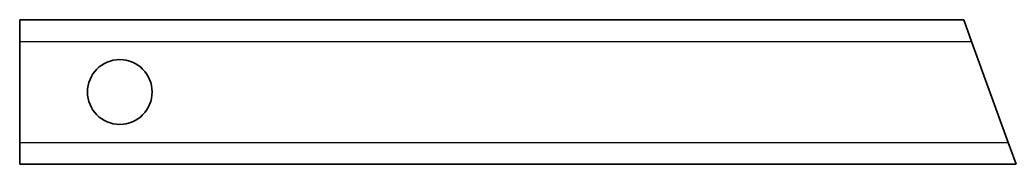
# Model space of a CAD drawing. Header units: millimetres. Extents: x 0 to 139, y 0 to 20.
import ezdxf

# ---------------------------------------------------------------- set-up
doc = ezdxf.new("R2010")
doc.units = ezdxf.units.MM
doc.layers.add('SIMUMAK Visible (ISO)', color=7, linetype='Continuous', lineweight=35)
doc.layers.add('SIMUMAK Visible Narrow (ISO)', color=7, linetype='Continuous', lineweight=25)

# ---------------------------------------------------------------- blocks, each defined once
blk = doc.blocks.new('DIN 20 x 20 x 2 00000001_Sheet_2588A')
at = {"layer": 'SIMUMAK Visible (ISO)'}
for p, q in [((-69.32, 10), (-69.32, 7)), ((-69.32, 10), (62.04, 10)), ((62.04, 10), (63.13, 7)), ((-69.32, -7), (-69.32, 7)), ((68.23, -7), (63.13, 7)), ((-69.32, -7), (-69.32, -10)), ((68.23, -7), (69.32, -10)), ((-69.32, -10), (69.32, -10))]:
    blk.add_line(p, q, dxfattribs=at)
blk.add_circle((-55.42, 0), 4.5, dxfattribs=at)
at = {"layer": 'SIMUMAK Visible Narrow (ISO)'}
for p, q in [((-69.32, 7), (63.13, 7)), ((-69.32, -7), (68.23, -7))]:
    blk.add_line(p, q, dxfattribs=at)

msp = doc.modelspace()

# ---------------------------------------------------------------- block references
msp.add_blockref('DIN 20 x 20 x 2 00000001_Sheet_2588A', (69.32, 10))

doc.saveas('drawing.dxf')
